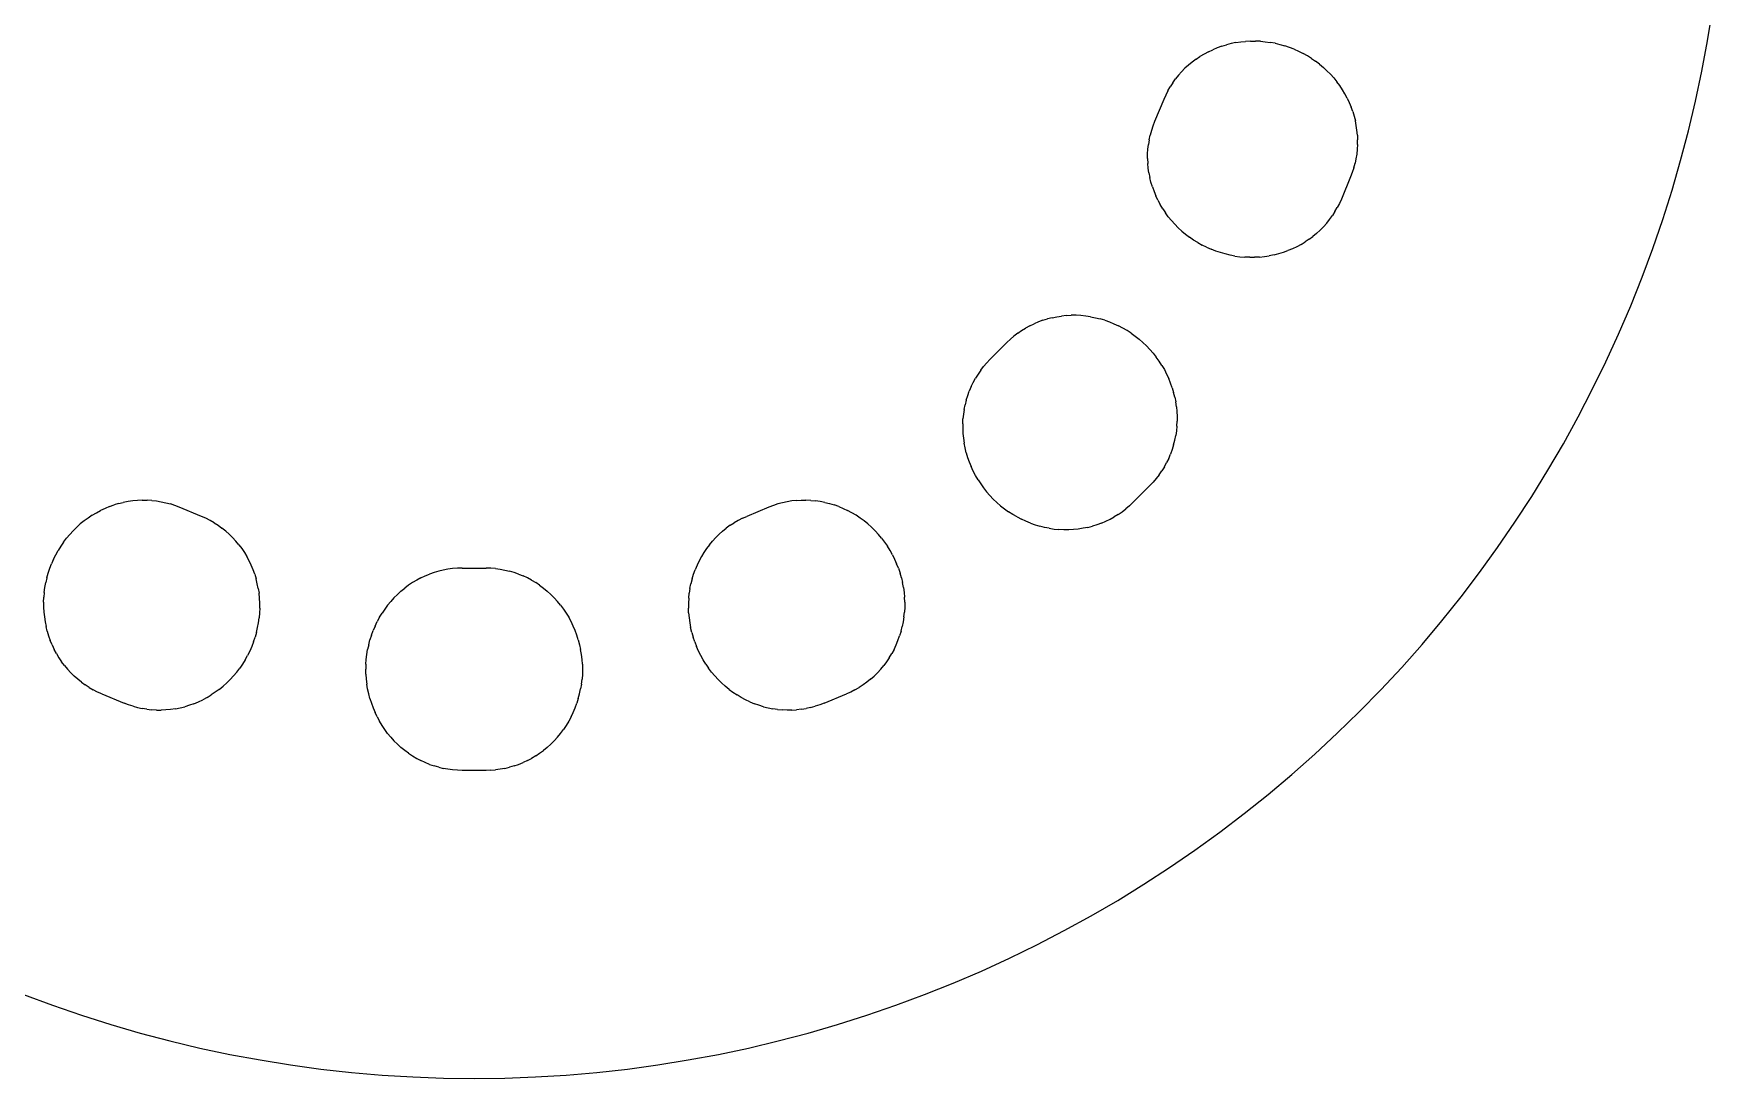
# Model space of a CAD drawing. Header units: millimetres. Extents: x 240 to 513, y -64 to 49.
# Drawn here: x 442.3 to 512, y -61.7 to -18.3 of the extents above; entities that cross this region are included whole.
import ezdxf

# ---------------------------------------------------------------- set-up
doc = ezdxf.new("R2010")
doc.units = ezdxf.units.MM
doc.header["$MEASUREMENT"] = 0
doc.layers.get('0').update_dxf_attribs({"linetype": 'CONTINUOUS'})

msp = doc.modelspace()

# ---------------------------------------------------------------- linework, layer by layer
at = {"color": 1}
for p, q in [((511.806, -18.623), (512.009, -17.363)), ((491.627, -18.847), (491.82, -18.789)), ((492.017, -18.739), (491.82, -18.789)), ((492.216, -18.699), (492.017, -18.739)), ((492.216, -18.699), (492.417, -18.669)), ((492.417, -18.669), (492.62, -18.648)), ((492.824, -18.637), (492.62, -18.648)), ((492.824, -18.637), (493.028, -18.636)), ((493.233, -18.644), (493.028, -18.636)), ((493.233, -18.644), (493.437, -18.662)), ((493.437, -18.662), (493.641, -18.69)), ((493.843, -18.727), (493.641, -18.69)), ((493.843, -18.727), (494.044, -18.774)), ((494.044, -18.774), (494.242, -18.83)), ((511.573, -19.878), (511.806, -18.623)), ((490.398, -19.505), (490.245, -19.632)), ((490.558, -19.386), (490.398, -19.505)), ((490.558, -19.386), (490.723, -19.275)), ((490.894, -19.173), (490.723, -19.275)), ((491.07, -19.078), (490.894, -19.173)), ((491.07, -19.078), (491.252, -18.992)), ((491.437, -18.915), (491.252, -18.992)), ((491.627, -18.847), (491.437, -18.915)), ((494.437, -18.895), (494.242, -18.83)), ((494.63, -18.969), (494.437, -18.895)), ((494.63, -18.969), (494.818, -19.053)), ((494.818, -19.053), (495.003, -19.145)), ((495.182, -19.245), (495.003, -19.145)), ((495.357, -19.354), (495.182, -19.245)), ((495.357, -19.354), (495.527, -19.471)), ((495.69, -19.595), (495.527, -19.471)), ((489.592, -20.368), (489.707, -20.208)), ((489.83, -20.054), (489.707, -20.208)), ((489.961, -19.907), (489.83, -20.054)), ((489.961, -19.907), (490.1, -19.766)), ((490.245, -19.632), (490.1, -19.766)), ((495.69, -19.595), (495.847, -19.727)), ((495.998, -19.866), (495.847, -19.727)), ((496.142, -20.011), (495.998, -19.866)), ((496.142, -20.011), (496.278, -20.163)), ((496.278, -20.163), (496.407, -20.321)), ((511.308, -21.126), (511.573, -19.878)), ((489.298, -20.878), (489.219, -21.058)), ((489.387, -20.703), (489.298, -20.878)), ((489.387, -20.703), (489.485, -20.533)), ((489.592, -20.368), (489.485, -20.533)), ((496.527, -20.485), (496.407, -20.321)), ((496.64, -20.654), (496.527, -20.485)), ((496.744, -20.828), (496.64, -20.654)), ((496.839, -21.006), (496.744, -20.828)), ((489.219, -21.058), (488.836, -21.982)), ((496.839, -21.006), (496.925, -21.188)), ((496.925, -21.188), (497.002, -21.374)), ((497.069, -21.563), (497.002, -21.374)), ((497.069, -21.563), (497.127, -21.754)), ((511.013, -22.368), (511.308, -21.126)), ((488.765, -22.165), (488.705, -22.352)), ((488.836, -21.982), (488.765, -22.165)), ((497.127, -21.754), (497.176, -21.948)), ((497.214, -22.144), (497.176, -21.948)), ((497.243, -22.34), (497.214, -22.144)), ((488.558, -23.124), (488.58, -22.928)), ((488.612, -22.733), (488.58, -22.928)), ((488.612, -22.733), (488.653, -22.541)), ((488.705, -22.352), (488.653, -22.541)), ((497.261, -22.538), (497.243, -22.34)), ((497.268, -22.933), (497.256, -23.13)), ((497.261, -22.538), (497.27, -22.736)), ((497.268, -22.933), (497.27, -22.736)), ((510.688, -23.602), (511.013, -22.368)), ((488.545, -23.518), (488.547, -23.321)), ((488.545, -23.518), (488.554, -23.716)), ((488.547, -23.321), (488.558, -23.124)), ((497.203, -23.52), (497.162, -23.713)), ((497.235, -23.326), (497.203, -23.52)), ((497.256, -23.13), (497.235, -23.326)), ((510.333, -24.828), (510.688, -23.602)), ((488.572, -23.913), (488.554, -23.716)), ((488.601, -24.11), (488.572, -23.913)), ((488.601, -24.11), (488.639, -24.306)), ((488.688, -24.499), (488.639, -24.306)), ((496.979, -24.272), (496.596, -25.196)), ((497.05, -24.089), (496.979, -24.272)), ((497.11, -23.902), (497.05, -24.089)), ((497.11, -23.902), (497.162, -23.713)), ((488.745, -24.691), (488.688, -24.499)), ((488.745, -24.691), (488.813, -24.88)), ((488.813, -24.88), (488.89, -25.065)), ((488.976, -25.248), (488.89, -25.065)), ((509.947, -26.044), (510.333, -24.828)), ((488.976, -25.248), (489.071, -25.426)), ((489.175, -25.6), (489.071, -25.426)), ((489.175, -25.6), (489.287, -25.769)), ((489.408, -25.932), (489.287, -25.769)), ((496.33, -25.721), (496.223, -25.886)), ((496.33, -25.721), (496.428, -25.551)), ((496.516, -25.376), (496.428, -25.551)), ((496.596, -25.196), (496.516, -25.376)), ((489.537, -26.09), (489.408, -25.932)), ((489.537, -26.09), (489.673, -26.242)), ((489.817, -26.388), (489.673, -26.242)), ((489.817, -26.388), (489.968, -26.527)), ((495.569, -26.622), (495.715, -26.488)), ((495.854, -26.347), (495.715, -26.488)), ((495.854, -26.347), (495.985, -26.2)), ((495.985, -26.2), (496.108, -26.046)), ((496.108, -26.046), (496.223, -25.886)), ((509.532, -27.251), (509.947, -26.044)), ((489.968, -26.527), (490.125, -26.659)), ((490.125, -26.659), (490.288, -26.783)), ((490.458, -26.9), (490.288, -26.783)), ((490.458, -26.9), (490.288, -26.783)), ((490.633, -27.009), (490.458, -26.9)), ((490.633, -27.009), (490.458, -26.9)), ((490.633, -27.009), (490.812, -27.109)), ((490.997, -27.201), (490.812, -27.109)), ((494.745, -27.176), (494.563, -27.262)), ((494.921, -27.081), (494.745, -27.176)), ((494.921, -27.081), (495.092, -26.978)), ((495.257, -26.867), (495.092, -26.978)), ((495.257, -26.867), (495.417, -26.748)), ((495.569, -26.622), (495.417, -26.748)), ((490.997, -27.201), (491.185, -27.284)), ((491.378, -27.359), (491.185, -27.284)), ((491.573, -27.424), (491.378, -27.359)), ((491.771, -27.48), (491.573, -27.424)), ((491.972, -27.527), (491.771, -27.48)), ((492.174, -27.564), (491.972, -27.527)), ((492.174, -27.564), (492.378, -27.592)), ((492.378, -27.592), (492.582, -27.61)), ((492.787, -27.618), (492.582, -27.61)), ((492.787, -27.618), (492.991, -27.617)), ((493.195, -27.606), (492.991, -27.617)), ((493.195, -27.606), (493.398, -27.585)), ((493.398, -27.585), (493.599, -27.555)), ((493.798, -27.515), (493.599, -27.555)), ((493.798, -27.515), (493.995, -27.465)), ((493.995, -27.465), (494.188, -27.406)), ((494.188, -27.406), (494.378, -27.338)), ((494.188, -27.406), (494.378, -27.339)), ((494.563, -27.262), (494.378, -27.338)), ((494.563, -27.262), (494.378, -27.339)), ((509.087, -28.448), (509.532, -27.251)), ((508.613, -29.633), (509.087, -28.448)), ((508.111, -30.806), (508.613, -29.633)), ((483.151, -30.775), (483.313, -30.664)), ((483.313, -30.664), (483.48, -30.56)), ((483.653, -30.465), (483.48, -30.56)), ((483.653, -30.465), (483.831, -30.379)), ((484.013, -30.302), (483.831, -30.379)), ((484.199, -30.234), (484.013, -30.302)), ((484.199, -30.234), (484.013, -30.302)), ((484.199, -30.234), (484.388, -30.176)), ((484.199, -30.234), (484.388, -30.176)), ((484.581, -30.127), (484.388, -30.176)), ((484.581, -30.127), (484.776, -30.087)), ((484.776, -30.087), (484.974, -30.058)), ((485.172, -30.038), (484.974, -30.058)), ((485.172, -30.038), (485.373, -30.028)), ((485.574, -30.028), (485.373, -30.028)), ((485.775, -30.038), (485.574, -30.028)), ((485.976, -30.058), (485.775, -30.038)), ((486.177, -30.087), (485.976, -30.058)), ((486.177, -30.087), (486.376, -30.126)), ((486.376, -30.126), (486.573, -30.175)), ((486.769, -30.234), (486.573, -30.175)), ((486.769, -30.234), (486.961, -30.302)), ((486.961, -30.302), (487.151, -30.379)), ((487.151, -30.379), (487.337, -30.465)), ((487.518, -30.559), (487.337, -30.465)), ((487.696, -30.663), (487.518, -30.559)), ((487.869, -30.775), (487.696, -30.663)), ((481.997, -31.865), (482.704, -31.158)), ((482.846, -31.023), (482.704, -31.158)), ((482.996, -30.895), (482.846, -31.023)), ((483.151, -30.775), (482.996, -30.895)), ((487.869, -30.775), (488.036, -30.895)), ((488.036, -30.895), (488.198, -31.022)), ((488.353, -31.157), (488.198, -31.022)), ((488.502, -31.3), (488.353, -31.157)), ((488.502, -31.3), (488.645, -31.449)), ((507.579, -31.966), (508.111, -30.806)), ((481.862, -32.008), (481.734, -32.157)), ((481.997, -31.865), (481.862, -32.008)), ((488.645, -31.449), (488.78, -31.604)), ((488.78, -31.604), (488.908, -31.766)), ((489.027, -31.933), (488.908, -31.766)), ((489.139, -32.106), (489.027, -31.933)), ((507.019, -33.113), (507.579, -31.966)), ((481.304, -32.814), (481.399, -32.642)), ((481.502, -32.474), (481.399, -32.642)), ((481.614, -32.313), (481.502, -32.474)), ((481.614, -32.313), (481.734, -32.157)), ((489.139, -32.106), (489.243, -32.284)), ((489.243, -32.284), (489.338, -32.466)), ((489.338, -32.466), (489.424, -32.652)), ((489.501, -32.841), (489.424, -32.652)), ((481.014, -33.549), (481.073, -33.36)), ((481.073, -33.36), (481.141, -33.174)), ((481.218, -32.992), (481.141, -33.174)), ((481.218, -32.992), (481.304, -32.814)), ((489.569, -33.034), (489.501, -32.841)), ((489.569, -33.034), (489.627, -33.229)), ((489.676, -33.426), (489.627, -33.229)), ((489.676, -33.426), (489.715, -33.625)), ((506.432, -34.246), (507.019, -33.113)), ((480.897, -34.135), (480.877, -34.334)), ((480.926, -33.937), (480.897, -34.135)), ((480.926, -33.937), (480.965, -33.742)), ((481.014, -33.549), (480.965, -33.742)), ((489.744, -33.826), (489.715, -33.625)), ((489.744, -33.826), (489.764, -34.027)), ((489.764, -34.027), (489.774, -34.228)), ((480.867, -34.534), (480.877, -34.334)), ((480.867, -34.534), (480.867, -34.735)), ((480.867, -34.735), (480.877, -34.937)), ((489.744, -34.829), (489.715, -35.026)), ((489.764, -34.63), (489.744, -34.829)), ((489.764, -34.63), (489.774, -34.429)), ((489.774, -34.228), (489.774, -34.429)), ((505.816, -35.364), (506.432, -34.246)), ((480.877, -34.937), (480.896, -35.138)), ((480.896, -35.138), (480.926, -35.338)), ((480.965, -35.537), (480.926, -35.338)), ((481.014, -35.735), (480.965, -35.537)), ((489.627, -35.414), (489.568, -35.604)), ((489.627, -35.414), (489.675, -35.221)), ((489.675, -35.221), (489.715, -35.026)), ((505.173, -36.466), (505.816, -35.364)), ((481.014, -35.735), (481.072, -35.93)), ((481.072, -35.93), (481.14, -36.122)), ((481.14, -36.122), (481.217, -36.312)), ((489.242, -36.322), (489.337, -36.149)), ((489.423, -35.972), (489.337, -36.149)), ((489.423, -35.972), (489.5, -35.79)), ((489.568, -35.604), (489.5, -35.79)), ((481.303, -36.498), (481.217, -36.312)), ((481.398, -36.68), (481.303, -36.498)), ((481.502, -36.857), (481.398, -36.68)), ((481.502, -36.857), (481.613, -37.03)), ((488.779, -36.956), (488.644, -37.098)), ((488.907, -36.806), (488.779, -36.956)), ((489.027, -36.651), (488.907, -36.806)), ((489.027, -36.651), (488.907, -36.806)), ((489.027, -36.651), (489.139, -36.489)), ((489.027, -36.651), (489.139, -36.489)), ((489.242, -36.322), (489.139, -36.489)), ((504.504, -37.553), (505.173, -36.466)), ((481.613, -37.03), (481.733, -37.197)), ((481.733, -37.197), (481.861, -37.359)), ((481.861, -37.359), (481.996, -37.515)), ((481.996, -37.515), (482.138, -37.664)), ((487.937, -37.805), (488.644, -37.098)), ((503.808, -38.623), (504.504, -37.553)), ((444.705, -38.336), (444.536, -38.449)), ((444.705, -38.336), (444.879, -38.233)), ((444.879, -38.233), (445.057, -38.137)), ((445.239, -38.051), (445.057, -38.137)), ((445.425, -37.974), (445.239, -38.051)), ((445.425, -37.974), (445.614, -37.907)), ((445.805, -37.849), (445.614, -37.907)), ((445.805, -37.849), (445.999, -37.801)), ((446.195, -37.762), (445.999, -37.801)), ((446.391, -37.734), (446.195, -37.762)), ((446.589, -37.715), (446.391, -37.734)), ((446.787, -37.707), (446.589, -37.715)), ((446.787, -37.707), (446.984, -37.708)), ((447.181, -37.72), (446.984, -37.708)), ((447.181, -37.72), (447.377, -37.741)), ((447.377, -37.741), (447.571, -37.773)), ((447.571, -37.773), (447.763, -37.815)), ((447.763, -37.815), (447.953, -37.866)), ((448.14, -37.927), (447.953, -37.866)), ((448.323, -37.997), (448.14, -37.927)), ((449.247, -38.38), (448.323, -37.997)), ((472.82, -37.997), (471.896, -38.38)), ((473.004, -37.927), (472.82, -37.997)), ((473.19, -37.866), (473.004, -37.927)), ((473.38, -37.815), (473.19, -37.866)), ((473.572, -37.773), (473.38, -37.815)), ((473.767, -37.741), (473.572, -37.773)), ((473.962, -37.72), (473.767, -37.741)), ((473.962, -37.72), (474.159, -37.708)), ((473.962, -37.72), (474.159, -37.708)), ((474.159, -37.708), (474.357, -37.707)), ((474.159, -37.708), (474.357, -37.707)), ((474.555, -37.715), (474.357, -37.707)), ((474.555, -37.715), (474.752, -37.734)), ((474.949, -37.762), (474.752, -37.734)), ((475.144, -37.801), (474.949, -37.762)), ((475.144, -37.801), (475.338, -37.849)), ((475.338, -37.849), (475.53, -37.907)), ((475.718, -37.974), (475.53, -37.907)), ((475.718, -37.974), (475.904, -38.051)), ((475.904, -38.051), (476.087, -38.137)), ((476.265, -38.233), (476.087, -38.137)), ((476.438, -38.336), (476.265, -38.233)), ((476.607, -38.449), (476.438, -38.336)), ((476.607, -38.449), (476.438, -38.336)), ((482.138, -37.664), (482.288, -37.806)), ((482.443, -37.941), (482.288, -37.806)), ((482.443, -37.941), (482.605, -38.069)), ((482.605, -38.069), (482.772, -38.189)), ((482.945, -38.301), (482.772, -38.189)), ((483.122, -38.404), (482.945, -38.301)), ((487.328, -38.3), (487.16, -38.403)), ((487.328, -38.3), (487.489, -38.188)), ((487.489, -38.188), (487.645, -38.068)), ((487.794, -37.94), (487.645, -38.068)), ((487.937, -37.805), (487.794, -37.94)), ((443.778, -39.129), (443.917, -38.978)), ((443.917, -38.978), (444.062, -38.835)), ((444.214, -38.698), (444.062, -38.835)), ((444.372, -38.57), (444.214, -38.698)), ((444.536, -38.449), (444.372, -38.57)), ((449.426, -38.46), (449.247, -38.38)), ((449.602, -38.549), (449.426, -38.46)), ((449.772, -38.646), (449.602, -38.549)), ((449.772, -38.646), (449.937, -38.753)), ((449.937, -38.753), (450.097, -38.868)), ((450.251, -38.991), (450.097, -38.868)), ((450.398, -39.122), (450.251, -38.991)), ((470.893, -38.991), (470.745, -39.122)), ((470.893, -38.991), (471.047, -38.868)), ((471.206, -38.753), (471.047, -38.868)), ((471.206, -38.753), (471.372, -38.646)), ((471.542, -38.549), (471.372, -38.646)), ((471.717, -38.46), (471.542, -38.549)), ((471.717, -38.46), (471.896, -38.38)), ((476.771, -38.57), (476.607, -38.449)), ((476.771, -38.57), (476.607, -38.449)), ((476.929, -38.698), (476.771, -38.57)), ((477.081, -38.835), (476.929, -38.698)), ((477.227, -38.978), (477.081, -38.835)), ((477.365, -39.129), (477.227, -38.978)), ((483.122, -38.404), (483.304, -38.499)), ((483.49, -38.585), (483.304, -38.499)), ((483.68, -38.662), (483.49, -38.585)), ((483.68, -38.662), (483.872, -38.73)), ((483.872, -38.73), (484.068, -38.788)), ((484.265, -38.837), (484.068, -38.788)), ((484.464, -38.876), (484.265, -38.837)), ((484.464, -38.876), (484.664, -38.906)), ((484.664, -38.906), (484.865, -38.925)), ((485.067, -38.935), (484.865, -38.925)), ((485.268, -38.935), (485.067, -38.935)), ((485.468, -38.925), (485.268, -38.935)), ((485.667, -38.906), (485.468, -38.925)), ((485.865, -38.876), (485.667, -38.906)), ((486.06, -38.837), (485.865, -38.876)), ((486.06, -38.837), (486.253, -38.788)), ((486.442, -38.729), (486.253, -38.788)), ((486.628, -38.661), (486.442, -38.729)), ((486.628, -38.661), (486.81, -38.584)), ((486.81, -38.584), (486.988, -38.498)), ((486.988, -38.498), (487.16, -38.403)), ((503.086, -39.675), (503.808, -38.623)), ((443.405, -39.619), (443.296, -39.794)), ((443.521, -39.45), (443.405, -39.619)), ((443.521, -39.45), (443.646, -39.286)), ((443.778, -39.129), (443.646, -39.286)), ((450.539, -39.261), (450.398, -39.122)), ((450.539, -39.261), (450.673, -39.407)), ((450.799, -39.56), (450.673, -39.407)), ((450.799, -39.56), (450.918, -39.719)), ((450.918, -39.719), (451.029, -39.884)), ((470.225, -39.719), (470.114, -39.884)), ((470.344, -39.56), (470.225, -39.719)), ((470.344, -39.56), (470.471, -39.407)), ((470.605, -39.261), (470.471, -39.407)), ((470.745, -39.122), (470.605, -39.261)), ((477.497, -39.286), (477.365, -39.129)), ((477.497, -39.286), (477.622, -39.45)), ((477.622, -39.45), (477.738, -39.619)), ((477.847, -39.794), (477.738, -39.619)), ((502.338, -40.709), (503.086, -39.675)), ((442.946, -40.539), (443.02, -40.347)), ((443.104, -40.158), (443.02, -40.347)), ((443.104, -40.158), (443.196, -39.974)), ((443.196, -39.974), (443.296, -39.794)), ((451.029, -39.884), (451.132, -40.055)), ((451.227, -40.232), (451.132, -40.055)), ((451.312, -40.413), (451.227, -40.232)), ((451.389, -40.599), (451.312, -40.413)), ((469.831, -40.413), (469.754, -40.599)), ((469.917, -40.232), (469.831, -40.413)), ((470.011, -40.055), (469.917, -40.232)), ((470.114, -39.884), (470.011, -40.055)), ((477.948, -39.974), (477.847, -39.794)), ((477.948, -39.974), (478.04, -40.158)), ((478.04, -40.158), (478.123, -40.347)), ((478.197, -40.539), (478.123, -40.347)), ((442.741, -41.335), (442.778, -41.133)), ((442.824, -40.933), (442.778, -41.133)), ((442.824, -40.933), (442.881, -40.734)), ((442.881, -40.734), (442.946, -40.539)), ((451.457, -40.788), (451.389, -40.599)), ((451.457, -40.788), (451.516, -40.982)), ((451.565, -41.178), (451.516, -40.982)), ((458.015, -41.131), (457.85, -41.241)), ((458.186, -41.029), (458.015, -41.131)), ((458.361, -40.936), (458.186, -41.029)), ((458.361, -40.936), (458.541, -40.853)), ((458.541, -40.853), (458.724, -40.779)), ((458.911, -40.714), (458.724, -40.779)), ((459.1, -40.659), (458.911, -40.714)), ((459.291, -40.614), (459.1, -40.659)), ((459.485, -40.578), (459.291, -40.614)), ((459.68, -40.553), (459.485, -40.578)), ((459.875, -40.538), (459.68, -40.553)), ((460.072, -40.533), (459.875, -40.538)), ((460.072, -40.533), (461.072, -40.533)), ((461.268, -40.538), (461.072, -40.533)), ((461.464, -40.553), (461.268, -40.538)), ((461.464, -40.553), (461.659, -40.578)), ((461.659, -40.578), (461.852, -40.614)), ((461.852, -40.614), (462.044, -40.659)), ((462.233, -40.714), (462.044, -40.659)), ((462.419, -40.779), (462.233, -40.714)), ((462.419, -40.779), (462.602, -40.853)), ((462.782, -40.936), (462.602, -40.853)), ((462.957, -41.029), (462.782, -40.936)), ((462.957, -41.029), (463.128, -41.131)), ((463.294, -41.241), (463.128, -41.131)), ((469.627, -40.982), (469.578, -41.178)), ((469.627, -40.982), (469.686, -40.788)), ((469.686, -40.788), (469.754, -40.599)), ((478.197, -40.539), (478.263, -40.734)), ((478.319, -40.933), (478.263, -40.734)), ((478.319, -40.933), (478.366, -41.133)), ((478.403, -41.335), (478.366, -41.133)), ((501.566, -41.725), (502.338, -40.709)), ((442.687, -41.948), (442.695, -41.743)), ((442.713, -41.539), (442.695, -41.743)), ((442.713, -41.539), (442.741, -41.335)), ((451.605, -41.377), (451.565, -41.178)), ((451.605, -41.377), (451.636, -41.578)), ((451.657, -41.781), (451.636, -41.578)), ((451.668, -41.985), (451.657, -41.781)), ((457.243, -41.763), (457.108, -41.912)), ((457.243, -41.763), (457.385, -41.621)), ((457.385, -41.621), (457.534, -41.486)), ((457.534, -41.486), (457.689, -41.36)), ((457.85, -41.241), (457.689, -41.36)), ((463.294, -41.241), (463.454, -41.36)), ((463.454, -41.36), (463.609, -41.486)), ((463.758, -41.621), (463.609, -41.486)), ((463.9, -41.763), (463.758, -41.621)), ((464.035, -41.912), (463.9, -41.763)), ((469.487, -41.781), (469.476, -41.985)), ((469.487, -41.781), (469.508, -41.578)), ((469.538, -41.377), (469.508, -41.578)), ((469.538, -41.377), (469.578, -41.178)), ((478.403, -41.335), (478.431, -41.539)), ((478.431, -41.539), (478.449, -41.743)), ((478.457, -41.948), (478.449, -41.743)), ((500.768, -42.721), (501.566, -41.725)), ((442.687, -41.948), (442.688, -42.153)), ((442.688, -42.153), (442.699, -42.357)), ((442.699, -42.357), (442.72, -42.559)), ((451.661, -42.394), (451.643, -42.599)), ((451.669, -42.189), (451.661, -42.394)), ((451.669, -42.189), (451.668, -41.985)), ((456.641, -42.574), (456.746, -42.4)), ((456.859, -42.231), (456.746, -42.4)), ((456.98, -42.069), (456.859, -42.231)), ((457.108, -41.912), (456.98, -42.069)), ((464.164, -42.069), (464.035, -41.912)), ((464.164, -42.069), (464.284, -42.231)), ((464.284, -42.231), (464.398, -42.4)), ((464.398, -42.4), (464.503, -42.574)), ((464.398, -42.4), (464.503, -42.574)), ((469.476, -41.985), (469.474, -42.189)), ((469.483, -42.394), (469.474, -42.189)), ((469.483, -42.394), (469.501, -42.599)), ((478.424, -42.559), (478.444, -42.357)), ((478.456, -42.153), (478.444, -42.357)), ((478.457, -41.948), (478.456, -42.153)), ((442.72, -42.559), (442.75, -42.76)), ((442.75, -42.76), (442.79, -42.959)), ((442.839, -43.156), (442.79, -42.959)), ((442.839, -43.156), (442.898, -43.349)), ((451.531, -43.205), (451.475, -43.403)), ((451.531, -43.205), (451.475, -43.403)), ((451.531, -43.205), (451.578, -43.004)), ((451.531, -43.205), (451.578, -43.004)), ((451.578, -43.004), (451.615, -42.802)), ((451.615, -42.802), (451.643, -42.599)), ((456.306, -43.318), (456.376, -43.126)), ((456.456, -42.937), (456.376, -43.126)), ((456.456, -42.937), (456.544, -42.753)), ((456.641, -42.574), (456.544, -42.753)), ((464.599, -42.753), (464.503, -42.574)), ((464.599, -42.753), (464.503, -42.574)), ((464.688, -42.937), (464.599, -42.753)), ((464.767, -43.126), (464.688, -42.937)), ((464.838, -43.318), (464.767, -43.126)), ((469.501, -42.599), (469.528, -42.802)), ((469.528, -42.802), (469.566, -43.004)), ((469.612, -43.205), (469.566, -43.004)), ((469.612, -43.205), (469.668, -43.403)), ((478.304, -43.156), (478.245, -43.349)), ((478.304, -43.156), (478.353, -42.959)), ((478.393, -42.76), (478.353, -42.959)), ((478.424, -42.559), (478.393, -42.76)), ((499.947, -43.698), (500.768, -42.721)), ((442.898, -43.349), (442.966, -43.539)), ((443.043, -43.725), (442.966, -43.539)), ((443.043, -43.725), (443.129, -43.906)), ((443.043, -43.725), (443.129, -43.906)), ((443.223, -44.082), (443.129, -43.906)), ((443.223, -44.082), (443.129, -43.906)), ((451.335, -43.791), (451.252, -43.979)), ((451.41, -43.599), (451.335, -43.791)), ((451.41, -43.599), (451.475, -43.403)), ((456.115, -44.117), (456.148, -43.914)), ((456.191, -43.712), (456.148, -43.914)), ((456.191, -43.712), (456.244, -43.514)), ((456.306, -43.318), (456.244, -43.514)), ((464.899, -43.514), (464.838, -43.318)), ((464.899, -43.514), (464.952, -43.712)), ((464.952, -43.712), (464.995, -43.914)), ((465.028, -44.117), (464.995, -43.914)), ((469.734, -43.599), (469.668, -43.403)), ((469.734, -43.599), (469.808, -43.791)), ((469.891, -43.979), (469.808, -43.791)), ((478.014, -43.906), (477.92, -44.082)), ((478.014, -43.906), (478.1, -43.725)), ((478.1, -43.725), (478.177, -43.539)), ((478.177, -43.539), (478.245, -43.349)), ((499.101, -44.654), (499.947, -43.698)), ((443.223, -44.082), (443.326, -44.253)), ((443.326, -44.253), (443.437, -44.419)), ((443.556, -44.578), (443.437, -44.419)), ((443.556, -44.578), (443.683, -44.731)), ((450.951, -44.518), (450.834, -44.688)), ((451.059, -44.344), (450.951, -44.518)), ((451.059, -44.344), (451.16, -44.164)), ((451.252, -43.979), (451.16, -44.164)), ((456.076, -44.527), (456.072, -44.733)), ((456.076, -44.527), (456.091, -44.321)), ((456.091, -44.321), (456.115, -44.117)), ((465.053, -44.321), (465.028, -44.117)), ((465.067, -44.527), (465.053, -44.321)), ((465.067, -44.527), (465.072, -44.733)), ((469.984, -44.164), (469.891, -43.979)), ((470.084, -44.344), (469.984, -44.164)), ((470.193, -44.518), (470.084, -44.344)), ((470.193, -44.518), (470.31, -44.688)), ((477.461, -44.731), (477.587, -44.578)), ((477.706, -44.419), (477.587, -44.578)), ((477.817, -44.253), (477.706, -44.419)), ((477.817, -44.253), (477.92, -44.082)), ((443.683, -44.731), (443.817, -44.877)), ((443.958, -45.015), (443.817, -44.877)), ((444.105, -45.146), (443.958, -45.015)), ((444.259, -45.27), (444.105, -45.146)), ((444.259, -45.27), (444.418, -45.385)), ((450.293, -45.303), (450.141, -45.439)), ((450.293, -45.303), (450.439, -45.159)), ((450.439, -45.159), (450.578, -45.009)), ((450.578, -45.009), (450.71, -44.851)), ((450.71, -44.851), (450.834, -44.688)), ((456.076, -44.939), (456.072, -44.733)), ((456.076, -44.939), (456.091, -45.145)), ((456.091, -45.145), (456.115, -45.349)), ((465.028, -45.349), (465.053, -45.145)), ((465.067, -44.939), (465.053, -45.145)), ((465.072, -44.733), (465.067, -44.939)), ((470.434, -44.851), (470.31, -44.688)), ((470.566, -45.009), (470.434, -44.851)), ((470.566, -45.009), (470.704, -45.159)), ((470.85, -45.303), (470.704, -45.159)), ((471.002, -45.439), (470.85, -45.303)), ((476.885, -45.27), (476.725, -45.385)), ((477.038, -45.146), (476.885, -45.27)), ((477.038, -45.146), (477.186, -45.015)), ((477.186, -45.015), (477.327, -44.877)), ((477.461, -44.731), (477.327, -44.877)), ((498.232, -45.589), (499.101, -44.654)), ((444.584, -45.491), (444.418, -45.385)), ((444.584, -45.491), (444.754, -45.589)), ((444.929, -45.678), (444.754, -45.589)), ((445.108, -45.758), (444.929, -45.678)), ((445.108, -45.758), (446.032, -46.14)), ((449.116, -46.086), (449.298, -46)), ((449.477, -45.905), (449.298, -46)), ((449.477, -45.905), (449.651, -45.801)), ((449.819, -45.689), (449.651, -45.801)), ((449.983, -45.568), (449.819, -45.689)), ((449.983, -45.568), (450.141, -45.439)), ((456.148, -45.552), (456.115, -45.349)), ((456.191, -45.754), (456.148, -45.552)), ((456.244, -45.952), (456.191, -45.754)), ((456.244, -45.952), (456.306, -46.148)), ((464.899, -45.952), (464.838, -46.148)), ((464.899, -45.952), (464.952, -45.754)), ((464.952, -45.754), (464.995, -45.552)), ((465.028, -45.349), (464.995, -45.552)), ((471.16, -45.568), (471.002, -45.439)), ((471.16, -45.568), (471.324, -45.689)), ((471.324, -45.689), (471.493, -45.801)), ((471.667, -45.905), (471.493, -45.801)), ((471.845, -46), (471.667, -45.905)), ((472.027, -46.086), (471.845, -46)), ((475.111, -46.14), (476.035, -45.758)), ((476.214, -45.678), (476.035, -45.758)), ((476.389, -45.589), (476.214, -45.678)), ((476.389, -45.589), (476.56, -45.491)), ((476.725, -45.385), (476.56, -45.491)), ((497.341, -46.503), (498.232, -45.589)), ((446.216, -46.211), (446.032, -46.14)), ((446.402, -46.272), (446.216, -46.211)), ((446.402, -46.272), (446.592, -46.323)), ((446.592, -46.323), (446.784, -46.364)), ((446.592, -46.323), (446.784, -46.365)), ((446.979, -46.396), (446.784, -46.364)), ((446.979, -46.396), (446.784, -46.365)), ((446.979, -46.396), (447.174, -46.418)), ((447.371, -46.429), (447.174, -46.418)), ((447.371, -46.429), (447.569, -46.431)), ((447.767, -46.422), (447.569, -46.431)), ((447.964, -46.404), (447.767, -46.422)), ((448.161, -46.375), (447.964, -46.404)), ((448.161, -46.375), (448.356, -46.337)), ((448.356, -46.337), (448.55, -46.289)), ((448.742, -46.231), (448.55, -46.289)), ((448.93, -46.163), (448.742, -46.231)), ((448.93, -46.163), (449.116, -46.086)), ((456.306, -46.148), (456.376, -46.34)), ((456.376, -46.34), (456.456, -46.529)), ((456.544, -46.713), (456.456, -46.529)), ((456.544, -46.713), (456.641, -46.892)), ((464.599, -46.713), (464.503, -46.892)), ((464.599, -46.713), (464.688, -46.529)), ((464.688, -46.529), (464.767, -46.34)), ((464.767, -46.34), (464.838, -46.148)), ((472.027, -46.086), (472.213, -46.163)), ((472.402, -46.231), (472.213, -46.163)), ((472.593, -46.289), (472.402, -46.231)), ((472.593, -46.289), (472.787, -46.337)), ((472.787, -46.337), (472.982, -46.375)), ((473.179, -46.404), (472.982, -46.375)), ((473.179, -46.404), (472.982, -46.375)), ((473.179, -46.404), (473.377, -46.422)), ((473.179, -46.404), (473.377, -46.422)), ((473.574, -46.431), (473.377, -46.422)), ((473.574, -46.431), (473.377, -46.422)), ((473.772, -46.429), (473.574, -46.431)), ((473.772, -46.429), (473.574, -46.431)), ((473.772, -46.429), (473.969, -46.418)), ((474.165, -46.396), (473.969, -46.418)), ((474.165, -46.396), (474.359, -46.364)), ((474.551, -46.323), (474.359, -46.364)), ((474.551, -46.323), (474.741, -46.272)), ((474.928, -46.211), (474.741, -46.272)), ((475.111, -46.14), (474.928, -46.211)), ((496.428, -47.394), (497.341, -46.503)), ((456.746, -47.066), (456.641, -46.892)), ((456.859, -47.235), (456.746, -47.066)), ((456.98, -47.397), (456.859, -47.235)), ((457.108, -47.554), (456.98, -47.397)), ((464.035, -47.554), (464.164, -47.397)), ((464.035, -47.554), (464.164, -47.397)), ((464.164, -47.397), (464.284, -47.235)), ((464.398, -47.066), (464.284, -47.235)), ((464.503, -46.892), (464.398, -47.066)), ((495.493, -48.262), (496.428, -47.394)), ((457.108, -47.554), (457.243, -47.703)), ((457.243, -47.703), (457.385, -47.845)), ((457.534, -47.98), (457.385, -47.845)), ((457.689, -48.106), (457.534, -47.98)), ((457.85, -48.225), (457.689, -48.106)), ((463.294, -48.225), (463.454, -48.106)), ((463.609, -47.98), (463.454, -48.106)), ((463.609, -47.98), (463.758, -47.845)), ((463.758, -47.845), (463.9, -47.703)), ((464.035, -47.554), (463.9, -47.703)), ((464.035, -47.554), (463.9, -47.703)), ((457.85, -48.225), (458.015, -48.335)), ((458.015, -48.335), (458.186, -48.437)), ((458.186, -48.437), (458.361, -48.53)), ((458.541, -48.613), (458.361, -48.53)), ((458.724, -48.687), (458.541, -48.613)), ((458.724, -48.687), (458.911, -48.752)), ((459.1, -48.807), (458.911, -48.752)), ((459.1, -48.807), (459.291, -48.852)), ((461.852, -48.852), (462.044, -48.807)), ((462.233, -48.752), (462.044, -48.807)), ((462.233, -48.752), (462.419, -48.687)), ((462.419, -48.687), (462.602, -48.613)), ((462.782, -48.53), (462.602, -48.613)), ((462.782, -48.53), (462.957, -48.437)), ((463.128, -48.335), (462.957, -48.437)), ((463.128, -48.335), (463.294, -48.225)), ((494.537, -49.108), (495.493, -48.262)), ((459.485, -48.888), (459.291, -48.852)), ((459.68, -48.913), (459.485, -48.888)), ((459.875, -48.928), (459.68, -48.913)), ((459.875, -48.928), (459.68, -48.913)), ((460.072, -48.933), (459.875, -48.928)), ((460.072, -48.933), (459.875, -48.928)), ((461.072, -48.933), (460.072, -48.933)), ((461.268, -48.928), (461.072, -48.933)), ((461.268, -48.928), (461.072, -48.933)), ((461.268, -48.928), (461.464, -48.913)), ((461.268, -48.928), (461.464, -48.913)), ((461.659, -48.888), (461.464, -48.913)), ((461.852, -48.852), (461.659, -48.888)), ((493.56, -49.93), (494.537, -49.108)), ((492.564, -50.727), (493.56, -49.93)), ((491.548, -51.5), (492.564, -50.727)), ((490.514, -52.247), (491.548, -51.5)), ((489.461, -52.969), (490.514, -52.247)), ((488.391, -53.665), (489.461, -52.969)), ((487.305, -54.335), (488.391, -53.665)), ((486.202, -54.978), (487.305, -54.335)), ((485.084, -55.593), (486.202, -54.978)), ((483.951, -56.181), (485.084, -55.593)), ((482.805, -56.74), (483.951, -56.181)), ((481.644, -57.272), (482.805, -56.74)), ((479.286, -58.249), (480.471, -57.775)), ((480.471, -57.775), (481.644, -57.272)), ((441.857, -58.249), (443.053, -58.693)), ((478.09, -58.693), (479.286, -58.249)), ((443.053, -58.693), (444.26, -59.108)), ((444.26, -59.108), (445.477, -59.494)), ((475.667, -59.494), (476.883, -59.108)), ((476.883, -59.108), (478.09, -58.693)), ((445.477, -59.494), (446.703, -59.849)), ((446.703, -59.849), (447.937, -60.175)), ((473.207, -60.175), (474.441, -59.849)), ((474.441, -59.849), (475.667, -59.494)), ((447.937, -60.175), (449.179, -60.47)), ((449.179, -60.47), (450.427, -60.734)), ((470.716, -60.734), (471.965, -60.47)), ((471.965, -60.47), (473.207, -60.175)), ((450.427, -60.734), (451.682, -60.967)), ((451.682, -60.967), (452.942, -61.17)), ((452.942, -61.17), (454.206, -61.342)), ((454.206, -61.342), (455.475, -61.483)), ((465.669, -61.483), (466.937, -61.342)), ((466.937, -61.342), (468.202, -61.17)), ((468.202, -61.17), (469.462, -60.967)), ((469.462, -60.967), (470.716, -60.734)), ((455.475, -61.483), (456.746, -61.592)), ((456.746, -61.592), (458.02, -61.67)), ((458.02, -61.67), (459.295, -61.717)), ((459.295, -61.717), (460.572, -61.733)), ((460.572, -61.733), (461.848, -61.717)), ((461.848, -61.717), (463.123, -61.67)), ((463.123, -61.67), (464.397, -61.592)), ((464.397, -61.592), (465.669, -61.483))]:
    msp.add_line(p, q, dxfattribs=at)

doc.saveas('drawing.dxf')
